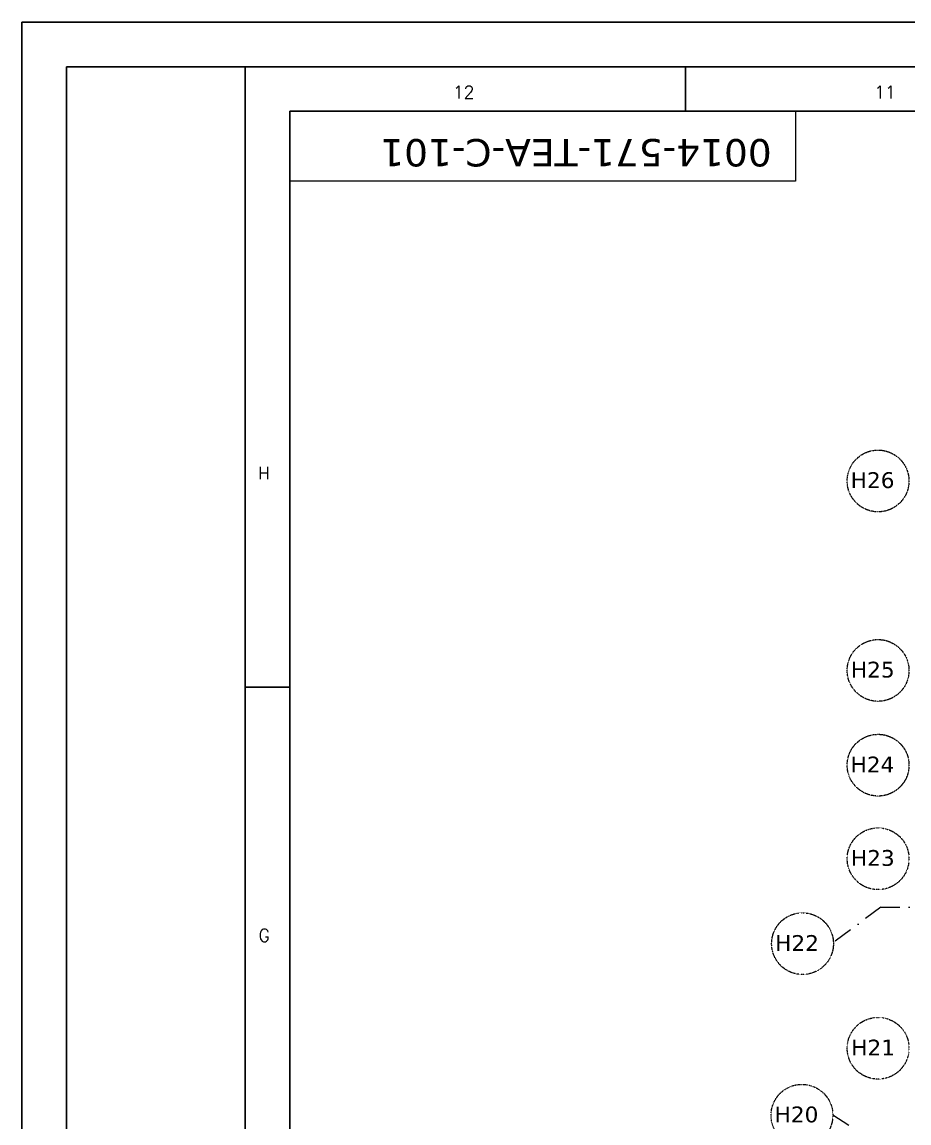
# Model space of a CAD drawing. Header units: millimetres. Extents: x -3092162 to 4513894, y -12317808 to 1849994.
# Drawn here: x -488275 to -460174, y -5834311 to -5799449 of the extents above; entities that cross this region are included whole.
import ezdxf
from ezdxf.enums import TextEntityAlignment as Align

# ---------------------------------------------------------------- set-up
doc = ezdxf.new("R2010")
doc.units = ezdxf.units.MM
doc.header["$LTSCALE"] = 2
doc.header["$MEASUREMENT"] = 0
doc.linetypes.add('DASHDOT', pattern=[1, 0.5, -0.25, 0, -0.25])
doc.layers.add('formate', color=7, linetype='Continuous')
doc.layers.add('GRID', color=251, linetype='DASHDOT', lineweight=5)
doc.layers.add('ST TEXT', color=251, linetype='DASHDOT', lineweight=5)
doc.styles.add('5555', font='romans.shx', dxfattribs={"height": 125})
doc.styles.add('style2', font='verdana.ttf')
doc.styles.add('TE4MM', font='romant.shx')

# ---------------------------------------------------------------- blocks, each defined once
blk = doc.blocks.new('sdfs')
at = {"layer": 'formate', "color": 0}
for p, q in [((-2862742, -7666596), (-2862742, -7758881)), ((-2732082, -7666596), (-2862742, -7666596)), ((-2861643, -7667695), (-2861643, -7757783)), ((-2733180, -7667695), (-2861643, -7667695)), ((-2857250, -7667695), (-2857250, -7757783)), ((-2846411, -7667695), (-2846411, -7668793)), ((-2856152, -7668793), (-2856152, -7756684)), ((-2734278, -7668793), (-2856152, -7668793)), ((-2857250, -7682961), (-2856152, -7682961))]:
    blk.add_line(p, q, dxfattribs=at)
at = {"layer": 'formate', "color": 0, "style": '5555'}
for s, height, p in [('12', 310.7, (-2851874, -7668476)), ('11', 310.7, (-2841504, -7668476)), ('H', 311, (-2856790, -7677845)), ('G', 311, (-2856782, -7689218))]:
    blk.add_text(s, height=height, dxfattribs=at).set_placement(p, align=Align.CENTER)

msp = doc.modelspace()

# ---------------------------------------------------------------- linework, layer by layer
at = {"layer": 'formate', "lineweight": 18}
msp.add_lwpolyline([(-479792.6, -5802276.5), (-463768.4, -5802276.5), (-463768.4, -5804493.5), (-479792.6, -5804493.5)], close=True, dxfattribs=at)
at = {"layer": 'GRID', "color": 6, "ltscale": 600}
for p, q in [((-461068.5, -5827481.2), (-462569.2, -5828602.6)), ((-461068.5, -5827481.2), (-366441.1, -5827481.2)), ((-461068.5, -5835031.2), (-462587.3, -5834065.8))]:
    msp.add_line(p, q, dxfattribs=at)
at = {"layer": 'ST TEXT', "ltscale": 0.1}
for centre in [(-461153.3, -5813981.2), (-461153.3, -5819981.2), (-461153.3, -5822981.2), (-461152.6, -5825944.3), (-463547.1, -5828632.9), (-461152.6, -5831944.3), (-463565.7, -5834065.8)]:
    msp.add_circle(centre, 978.4, dxfattribs=at)

# ---------------------------------------------------------------- block references
at = {"layer": 'formate', "xscale": 1.287321868643671, "yscale": 1.287321868643671, "zscale": 1.287321868643671}
msp.add_blockref('sdfs', (3196994.4, 4069928.1), dxfattribs=at)

# ---------------------------------------------------------------- texts
at = {"lineweight": 18, "insert": (-464523.5, -5804022.8), "char_height": 866.801, "attachment_point": 1, "rotation": 180, "style": 'TE4MM'}
msp.add_mtext('{\\fVerdana|b0|i0|c0|p34;0014-571-TEA-C-101 }', dxfattribs=at)
at = {"layer": 'ST TEXT', "lineweight": 50, "style": 'style2'}
for s, p in [('H26', (-462022.3, -5814204.7)), ('H25', (-462017.3, -5820204.7)), ('H24', (-462026.2, -5823209.2)), ('H23', (-462015.4, -5826168.1)), ('H22', (-464416.4, -5828861.6)), ('H21', (-462006.2, -5832172.9)), ('H20', (-464433.4, -5834289.6))]:
    msp.add_text(s, height=500, dxfattribs=at).set_placement(p)

doc.saveas('drawing.dxf')
